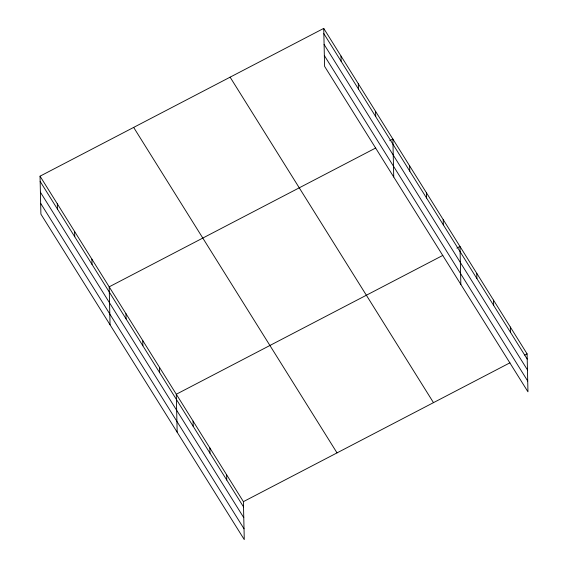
<?xml version="1.0" encoding="UTF-8"?>
<svg xmlns="http://www.w3.org/2000/svg" width="568" height="568" viewBox="0 0 568 568"><rect width="100%" height="100%" fill="white"/><g stroke="black" fill="none" stroke-linecap="round" stroke-linejoin="round"><path stroke-width="0.85" d="M40.044 176.179L243.409 501.65L244.268 539.6L40.903 214.122L40.044 176.179L323.732 28.4L527.097 353.878L527.956 391.821L324.591 66.349L323.732 28.4M375.711 147.999L109.184 286.84L110.05 324.789M389.755 140.686L392.871 139.061L393.738 177.01M442.82 255.408L176.3 394.249L177.159 432.191M456.864 248.095L459.988 246.469L460.847 284.419M243.409 501.65L509.936 362.817M524.754 355.092L527.097 353.878M323.845 33.64L527.218 359.111M324.094 44.432L527.459 369.903M324.342 55.55L527.715 381.029M230.111 77.17L433.483 402.641M133.657 127.409L337.03 452.888M40.158 181.412L243.53 506.89M40.406 192.211L243.771 517.682M40.655 203.33L244.027 528.808M510.32 327.026L510.44 332.259M493.542 300.174L493.663 305.406M476.765 273.322L476.886 278.554M443.21 219.617L443.324 224.857M426.433 192.765L426.547 198.005M409.649 165.913L409.769 171.153M375.59 111.399L375.704 116.632M358.301 83.73L358.422 88.97M341.013 56.069L341.134 61.301M226.632 474.798L226.753 480.038M209.855 447.946L209.975 453.186M193.077 421.101L193.198 426.334M159.523 367.397L159.636 372.629M142.745 340.544L142.859 345.777M125.968 313.692L126.082 318.925M91.902 259.171L92.016 264.411M74.614 231.51L74.735 236.742M57.325 203.841L57.446 209.081"/></g></svg>
